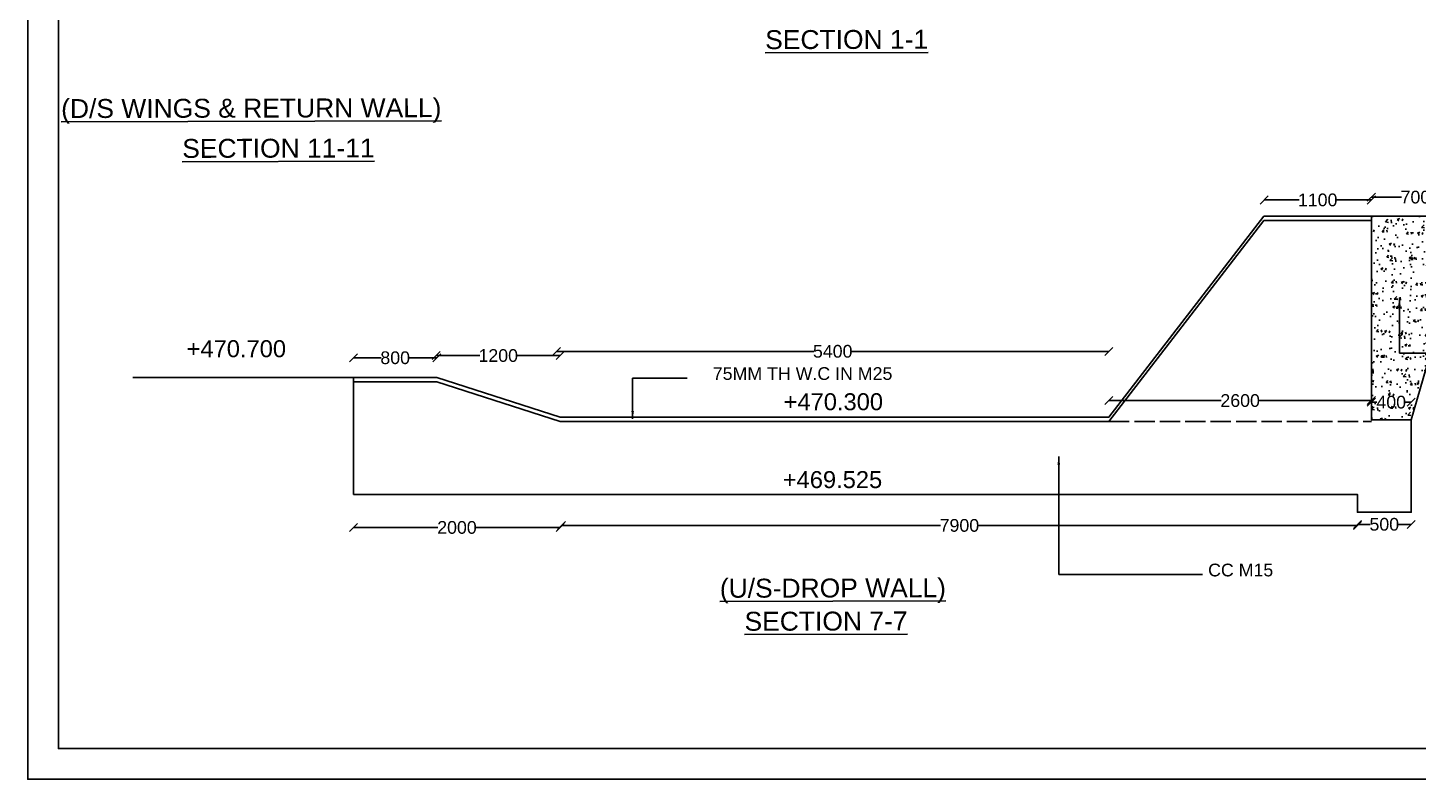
# Model space of a CAD drawing. Header units: millimetres. Extents: x 5124 to 6568637, y 2311 to 91879094.
# Drawn here: x 3425343 to 3441750, y 45930974 to 45939838 of the extents above; entities that cross this region are included whole.
import ezdxf

# ---------------------------------------------------------------- set-up
doc = ezdxf.new("R2010")
doc.units = ezdxf.units.MM
doc.header["$MEASUREMENT"] = 0
doc.linetypes.add('ACAD_ISO02W100', pattern=[15, 12, -3])
for name, color, linetype in [('DIMENSION', 7, 'Continuous'), ('DRAWING', 7, 'Continuous'), ('TEXT', 7, 'Continuous')]:
    doc.layers.add(name, color=color, linetype=linetype)
doc.styles.get("Standard").update_dxf_attribs({"font": 'arial.ttf', "height": 150})
doc.dimstyles.get("Standard").update_dxf_attribs({"dimtxt": 200, "dimasz": 110, "dimexe": 0.18, "dimexo": 0.0625, "dimgap": 0.09, "dimtad": 0, "dimtih": 1, "dimtoh": 1, "dimdec": 0, "dimzin": 0, "dimdsep": 46, "dimtxsty": 'Standard', "dimblk": 'OBLIQUE', "dimcen": 0.09, "dimse1": 1, "dimse2": 1, "dimadec": 0, "dimazin": 0, "dimtfac": 1, "dimtdec": 0, "dimtofl": 0, "dimtmove": 0, "dimatfit": 3, "dimfxl": 1, "dimtolj": 1, "dimtzin": 0, "dimarcsym": 0})

# ---------------------------------------------------------------- blocks, each defined once
blk = doc.blocks.new('_Oblique')
at = {"color": 0, "linetype": 'ByBlock', "lineweight": -2}
blk.add_line((-0.5, -0.5), (0.5, 0.5), dxfattribs=at)
blk = doc.blocks.new('*D141')
at = {"layer": 'Defpoints', "color": 0}
for p in [(3430170, 45935945), (3429187, 45935714), (3430170, 45935714)]:
    blk.add_point(p, dxfattribs=at)
at = {"layer": 'DIMENSION', "color": 0, "lineweight": -2}
for p, q in [((3429187, 45935945), (3429513, 45935945)), ((3430170, 45935945), (3429844, 45935945))]:
    blk.add_line(p, q, dxfattribs=at)
at = {"layer": 'DIMENSION', "color": 0, "lineweight": -2, "xscale": 95, "yscale": 95, "zscale": 95, "rotation": 180}
blk.add_blockref('_Oblique', (3429187, 45935945), dxfattribs=at)
at = {"layer": 'DIMENSION', "color": 0, "lineweight": -2, "xscale": 95, "yscale": 95, "zscale": 95}
blk.add_blockref('_Oblique', (3430170, 45935945), dxfattribs=at)
at = {"layer": 'DIMENSION', "color": 0, "insert": (3429678, 45935945), "char_height": 150, "attachment_point": 5}
blk.add_mtext('\\A1;800', dxfattribs=at)
blk = doc.blocks.new('*D142')
at = {"layer": 'Defpoints', "color": 0}
for p in [(3431626, 45935971), (3430162, 45935716), (3431626, 45935245)]:
    blk.add_point(p, dxfattribs=at)
at = {"layer": 'DIMENSION', "color": 0, "lineweight": -2}
for p, q in [((3430162, 45935971), (3430678, 45935971)), ((3431626, 45935971), (3431111, 45935971))]:
    blk.add_line(p, q, dxfattribs=at)
at = {"layer": 'DIMENSION', "color": 0, "lineweight": -2, "xscale": 95, "yscale": 95, "zscale": 95, "rotation": 180}
blk.add_blockref('_Oblique', (3430162, 45935971), dxfattribs=at)
at = {"layer": 'DIMENSION', "color": 0, "lineweight": -2, "xscale": 95, "yscale": 95, "zscale": 95}
blk.add_blockref('_Oblique', (3431626, 45935971), dxfattribs=at)
at = {"layer": 'DIMENSION', "color": 0, "insert": (3430894, 45935971), "char_height": 150, "attachment_point": 5}
blk.add_mtext('\\A1;1200', dxfattribs=at)
blk = doc.blocks.new('*D143')
at = {"layer": 'Defpoints', "color": 0}
for p in [(3438101, 45936021), (3431582, 45935245), (3438101, 45935245)]:
    blk.add_point(p, dxfattribs=at)
at = {"layer": 'DIMENSION', "color": 0, "lineweight": -2}
for p, q in [((3431582, 45936021), (3434618, 45936021)), ((3438101, 45936021), (3435065, 45936021))]:
    blk.add_line(p, q, dxfattribs=at)
at = {"layer": 'DIMENSION', "color": 0, "lineweight": -2, "xscale": 95, "yscale": 95, "zscale": 95, "rotation": 180}
blk.add_blockref('_Oblique', (3431582, 45936021), dxfattribs=at)
at = {"layer": 'DIMENSION', "color": 0, "lineweight": -2, "xscale": 95, "yscale": 95, "zscale": 95}
blk.add_blockref('_Oblique', (3438101, 45936021), dxfattribs=at)
at = {"layer": 'DIMENSION', "color": 0, "insert": (3434841, 45936021), "char_height": 150, "attachment_point": 5}
blk.add_mtext('\\A1;5400', dxfattribs=at)
blk = doc.blocks.new('*D144')
at = {"layer": 'Defpoints', "color": 0}
for p in [(3431626, 45935192), (3429187, 45934334), (3429187, 45933943)]:
    blk.add_point(p, dxfattribs=at)
at = {"layer": 'DIMENSION', "color": 0, "lineweight": -2}
for p, q in [((3429187, 45933943), (3430181, 45933943)), ((3431626, 45933943), (3430632, 45933943))]:
    blk.add_line(p, q, dxfattribs=at)
at = {"layer": 'DIMENSION', "color": 0, "lineweight": -2, "xscale": 95, "yscale": 95, "zscale": 95, "rotation": 180}
blk.add_blockref('_Oblique', (3429187, 45933943), dxfattribs=at)
at = {"layer": 'DIMENSION', "color": 0, "lineweight": -2, "xscale": 95, "yscale": 95, "zscale": 95}
blk.add_blockref('_Oblique', (3431626, 45933943), dxfattribs=at)
at = {"layer": 'DIMENSION', "color": 0, "insert": (3430407, 45933943), "char_height": 150, "attachment_point": 5}
blk.add_mtext('\\A1;2000', dxfattribs=at)
blk = doc.blocks.new('*D145')
at = {"layer": 'Defpoints', "color": 0}
for p in [(3431639, 45934334), (3441033, 45934334), (3441033, 45933967)]:
    blk.add_point(p, dxfattribs=at)
at = {"layer": 'DIMENSION', "color": 0, "lineweight": -2}
for p, q in [((3431639, 45933967), (3436113, 45933967)), ((3441033, 45933967), (3436559, 45933967))]:
    blk.add_line(p, q, dxfattribs=at)
at = {"layer": 'DIMENSION', "color": 0, "lineweight": -2, "xscale": 95, "yscale": 95, "zscale": 95, "rotation": 180}
blk.add_blockref('_Oblique', (3431639, 45933967), dxfattribs=at)
at = {"layer": 'DIMENSION', "color": 0, "lineweight": -2, "xscale": 95, "yscale": 95, "zscale": 95}
blk.add_blockref('_Oblique', (3441033, 45933967), dxfattribs=at)
at = {"layer": 'DIMENSION', "color": 0, "insert": (3436336, 45933967), "char_height": 150, "attachment_point": 5}
blk.add_mtext('\\A1;7900', dxfattribs=at)
blk = doc.blocks.new('*D146')
at = {"layer": 'Defpoints', "color": 0}
for p in [(3441033, 45934123), (3441668, 45934123), (3441668, 45933980)]:
    blk.add_point(p, dxfattribs=at)
at = {"layer": 'DIMENSION', "color": 0, "lineweight": -2}
for p, q in [((3441033, 45933980), (3441185, 45933980)), ((3441668, 45933980), (3441516, 45933980))]:
    blk.add_line(p, q, dxfattribs=at)
at = {"layer": 'DIMENSION', "color": 0, "lineweight": -2, "xscale": 95, "yscale": 95, "zscale": 95, "rotation": 180}
blk.add_blockref('_Oblique', (3441033, 45933980), dxfattribs=at)
at = {"layer": 'DIMENSION', "color": 0, "lineweight": -2, "xscale": 95, "yscale": 95, "zscale": 95}
blk.add_blockref('_Oblique', (3441668, 45933980), dxfattribs=at)
at = {"layer": 'DIMENSION', "color": 0, "insert": (3441350, 45933980), "char_height": 150, "attachment_point": 5}
blk.add_mtext('\\A1;500', dxfattribs=at)
blk = doc.blocks.new('*D147')
at = {"layer": 'Defpoints', "color": 0}
for p in [(3441197, 45935440), (3438101, 45935245), (3441197, 45935245)]:
    blk.add_point(p, dxfattribs=at)
at = {"layer": 'DIMENSION', "color": 0, "lineweight": -2}
for p, q in [((3438101, 45935440), (3439424, 45935440)), ((3441197, 45935440), (3439874, 45935440))]:
    blk.add_line(p, q, dxfattribs=at)
at = {"layer": 'DIMENSION', "color": 0, "lineweight": -2, "xscale": 95, "yscale": 95, "zscale": 95, "rotation": 180}
blk.add_blockref('_Oblique', (3438101, 45935440), dxfattribs=at)
at = {"layer": 'DIMENSION', "color": 0, "lineweight": -2, "xscale": 95, "yscale": 95, "zscale": 95}
blk.add_blockref('_Oblique', (3441197, 45935440), dxfattribs=at)
at = {"layer": 'DIMENSION', "color": 0, "insert": (3439649, 45935440), "char_height": 150, "attachment_point": 5}
blk.add_mtext('\\A1;2600', dxfattribs=at)
blk = doc.blocks.new('*D148')
at = {"layer": 'Defpoints', "color": 0}
for p in [(3441668, 45935421), (3441197, 45935213), (3441668, 45935213)]:
    blk.add_point(p, dxfattribs=at)
at = {"layer": 'DIMENSION', "color": 0, "lineweight": -2}
for p, q in [((3441197, 45935421), (3441264, 45935421)), ((3441668, 45935421), (3441601, 45935421))]:
    blk.add_line(p, q, dxfattribs=at)
at = {"layer": 'DIMENSION', "color": 0, "lineweight": -2, "xscale": 95, "yscale": 95, "zscale": 95, "rotation": 180}
blk.add_blockref('_Oblique', (3441197, 45935421), dxfattribs=at)
at = {"layer": 'DIMENSION', "color": 0, "lineweight": -2, "xscale": 95, "yscale": 95, "zscale": 95}
blk.add_blockref('_Oblique', (3441668, 45935421), dxfattribs=at)
at = {"layer": 'DIMENSION', "color": 0, "insert": (3441432, 45935421), "char_height": 150, "attachment_point": 5}
blk.add_mtext('\\A1;400', dxfattribs=at)
blk = doc.blocks.new('*D149')
at = {"layer": 'Defpoints', "color": 0}
for p in [(3441197, 45937807), (3439931, 45937616), (3441197, 45937616)]:
    blk.add_point(p, dxfattribs=at)
at = {"layer": 'DIMENSION', "color": 0, "lineweight": -2}
for p, q in [((3439931, 45937807), (3440347, 45937807)), ((3441197, 45937807), (3440781, 45937807))]:
    blk.add_line(p, q, dxfattribs=at)
at = {"layer": 'DIMENSION', "color": 0, "lineweight": -2, "xscale": 95, "yscale": 95, "zscale": 95, "rotation": 180}
blk.add_blockref('_Oblique', (3439931, 45937807), dxfattribs=at)
at = {"layer": 'DIMENSION', "color": 0, "lineweight": -2, "xscale": 95, "yscale": 95, "zscale": 95}
blk.add_blockref('_Oblique', (3441197, 45937807), dxfattribs=at)
at = {"layer": 'DIMENSION', "color": 0, "insert": (3440564, 45937807), "char_height": 150, "attachment_point": 5}
blk.add_mtext('\\A1;1100', dxfattribs=at)
blk = doc.blocks.new('*D150')
at = {"layer": 'Defpoints', "color": 0}
for p in [(3442236, 45937840), (3441197, 45937616), (3442236, 45937616)]:
    blk.add_point(p, dxfattribs=at)
at = {"layer": 'DIMENSION', "color": 0, "lineweight": -2}
for p, q in [((3441197, 45937840), (3441552, 45937840)), ((3442236, 45937840), (3441882, 45937840))]:
    blk.add_line(p, q, dxfattribs=at)
at = {"layer": 'DIMENSION', "color": 0, "lineweight": -2, "xscale": 95, "yscale": 95, "zscale": 95, "rotation": 180}
blk.add_blockref('_Oblique', (3441197, 45937840), dxfattribs=at)
at = {"layer": 'DIMENSION', "color": 0, "lineweight": -2, "xscale": 95, "yscale": 95, "zscale": 95}
blk.add_blockref('_Oblique', (3442236, 45937840), dxfattribs=at)
at = {"layer": 'DIMENSION', "color": 0, "insert": (3441717, 45937840), "char_height": 150, "attachment_point": 5}
blk.add_mtext('\\A1;700', dxfattribs=at)

msp = doc.modelspace()

# ---------------------------------------------------------------- hatches: boundary and pattern name
at = {"layer": 'DRAWING'}
h = msp.add_hatch(dxfattribs=at)
h.set_pattern_fill('AR-CONC', color=256, scale=40, style=0)
h.set_pattern_definition([(50, (0, 0), (286.904073, -25.100854), [30, -330]), (355, (0, 0), (-55.5005334, 300.8768535), [24, -264]), (100.4514, (23.9, -2.1), (231.4037527, 275.7758168), [25.496076, -280.4568448]), (46.1842, (0, 80), (426.8964195, -66.2076057), [45, -495]), (96.6356, (35.57, 74.5), (373.8650822, 389.6471484), [38.244115, -420.6852]), (351.1842, (0, 80), (373.864778, 389.6474404), [36, -396]), (21, (40, 60), (238.7628208, -161.0475563), [30, -330]), (326, (40, 60), (97.3261328, 290.060018), [24, -264]), (71.4514, (59.9, 46.58), (336.0890514, 129.0121987), [25.496076, -280.4568448]), (37.5, (0, 0), (4.86394213, 133.15754153), [0, -260.8, 0, -268, 0, -265]), (7.5, (0, 0), (105.22781498, 157.76468475), [0, -152.8, 0, -254.8, 0, -101]), (327.5, (-89.2, 0), (213.52897447, -9.0219487), [0, -100, 0, -312, 0, -414]), (317.5, (-129.2, 0), (233.2744677, 40.0419929), [0, -130, 0, -207.2, 0, -294])])
h.paths.add_polyline_path([(3442236.3, 45937006.1), (3442236.3, 45937616), (3441197.2, 45937616), (3441197.2, 45937563.1), (3441197.2, 45935212.8), (3441667.8, 45935212.8), (3442057, 45936552.9)])

# ---------------------------------------------------------------- linework, layer by layer
for points in [[(3425342.7, 45967113.7), (3470971.5, 45967113.7), (3470971.5, 45930973.8), (3425342.7, 45930973.8)], [(3425704.7, 45966751.7), (3470609.5, 45966751.7), (3470609.5, 45931335.8), (3425704.7, 45931335.8)]]:
    msp.add_lwpolyline(points, close=True, dxfattribs=at)
for points in [[(3439930.5, 45937616), (3438100.7, 45935244.8), (3431626.3, 45935244.8), (3430169.6, 45935713.6), (3429186.7, 45935713.6)], [(3439930.5, 45937616), (3441197.2, 45937616), (3441197.2, 45937563.1)], [(3441197.2, 45937616), (3445372.7, 45937616)], [(3429186.7, 45934334.3), (3441033.1, 45934334.3), (3441033.1, 45934123.3), (3441667.8, 45934123.3), (3441667.8, 45935212.8), (3441197.2, 45935212.8), (3441197.2, 45937563.1), (3439930.5, 45937563.1)], [(3439930.5, 45937563.1), (3438100.7, 45935191.9), (3431626.3, 45935191.9), (3430169.6, 45935660.6), (3429186.7, 45935660.6)], [(3441667.8, 45935212.8), (3442057, 45936552.9), (3445095.2, 45936522.4)], [(3429186.7, 45935713.6), (3426580.6, 45935713.6)], [(3429186.7, 45935713.6), (3429186.7, 45934334.3)]]:
    msp.add_lwpolyline(points, dxfattribs=at)
at = {"layer": 'DRAWING', "linetype": 'ACAD_ISO02W100', "ltscale": 20}
msp.add_lwpolyline([(3438100.7, 45935191.9), (3441197.2, 45935191.9)], dxfattribs=at)

# ---------------------------------------------------------------- texts
at = {"layer": 'TEXT'}
for s, p in [('%%USECTION 1-1', (3434044.3, 45939586.7)), ('%%U(D/S WINGS & RETURN WALL)', (3425736.4, 45938773.5)), ('%%USECTION 11-11', (3427165.3, 45938303.4)), ('%%U(U/S-DROP WALL)', (3433509.4, 45933114.3)), ('%%USECTION 7-7', (3433800.8, 45932724.7))]:
    msp.add_text(s, height=223.247, rotation=0.1412, dxfattribs=at).set_placement(p)
for s, height, p in [('+470.700', 200, (3427216.9, 45935952.6)), ('75MM TH W.C IN M25', 150, (3433426.4, 45935684.4)), ('+470.300', 200, (3434261.7, 45935326.9)), ('+469.525', 200, (3434251.9, 45934408)), ('CC M15', 150, (3439271.1, 45933366.5))]:
    msp.add_text(s, height=height, dxfattribs=at).set_placement(p)

# ---------------------------------------------------------------- dimensions: what is measured, and where the dimension line sits
at = {"layer": 'DIMENSION'}
for base, p1, p2, text, picture, middle in [((3442236.3, 45937840.3), (3441197.2, 45937616), (3442236.3, 45937616), '700', '*D150', (3441716.7, 45937840.3)), ((3441197.2, 45937806.9), (3439930.5, 45937616), (3441197.2, 45937616), '1100', '*D149', (3440563.9, 45937806.9)), ((3438100.7, 45936021.2), (3431582.1, 45935244.8), (3438100.7, 45935244.8), '5400', '*D143', (3434841.4, 45936021.2)), ((3430169.6, 45935945.2), (3429186.7, 45935713.6), (3430169.6, 45935713.6), '800', '*D141', (3429678.2, 45935945.2)), ((3431626.3, 45935970.9), (3430162.3, 45935715.9), (3431626.3, 45935244.8), '1200', '*D142', (3430894.3, 45935970.9)), ((3441197.2, 45935440.3), (3438100.7, 45935244.8), (3441197.2, 45935244.8), '2600', '*D147', (3439649, 45935440.3)), ((3441667.8, 45935420.7), (3441197.2, 45935212.8), (3441667.8, 45935212.8), '400', '*D148', (3441432.5, 45935420.7)), ((3429186.7, 45933942.8), (3431626.3, 45935191.9), (3429186.7, 45934334.3), '2000', '*D144', (3430406.5, 45933942.8)), ((3441033.1, 45933966.6), (3431639, 45934334.3), (3441033.1, 45934334.3), '7900', '*D145', (3436336.1, 45933966.6)), ((3441667.8, 45933979.8), (3441033.1, 45934123.3), (3441667.8, 45934123.3), '500', '*D146', (3441350.5, 45933979.8))]:
    dim = msp.add_linear_dim(base=base, p1=p1, p2=p2, text=text, dimstyle='Standard', override={"dimasz": 95, "dimfxl": 2000, "dimarcsym": 1}, dxfattribs=at)
    dim.commit()
    dim.dimension.update_dxf_attribs({"geometry": picture, "text_midpoint": middle})

# ---------------------------------------------------------------- leaders
at = {"layer": 'TEXT'}
for points in [[(3441528.4, 45936651.7), (3441528.4, 45936001.6), (3443015.9, 45936001.6)], [(3432480.3, 45935223.3), (3432480.3, 45935706), (3433122.9, 45935706)], [(3437508.5, 45934780.5), (3437508.5, 45933387), (3439206.2, 45933387)]]:
    msp.add_leader(points, dimstyle='Standard', override={"dimasz": 95, "dimgap": 0.09, "dimtad": 0, "dimfxl": 2000, "dimarcsym": 1}, dxfattribs=at)

doc.saveas('drawing.dxf')
